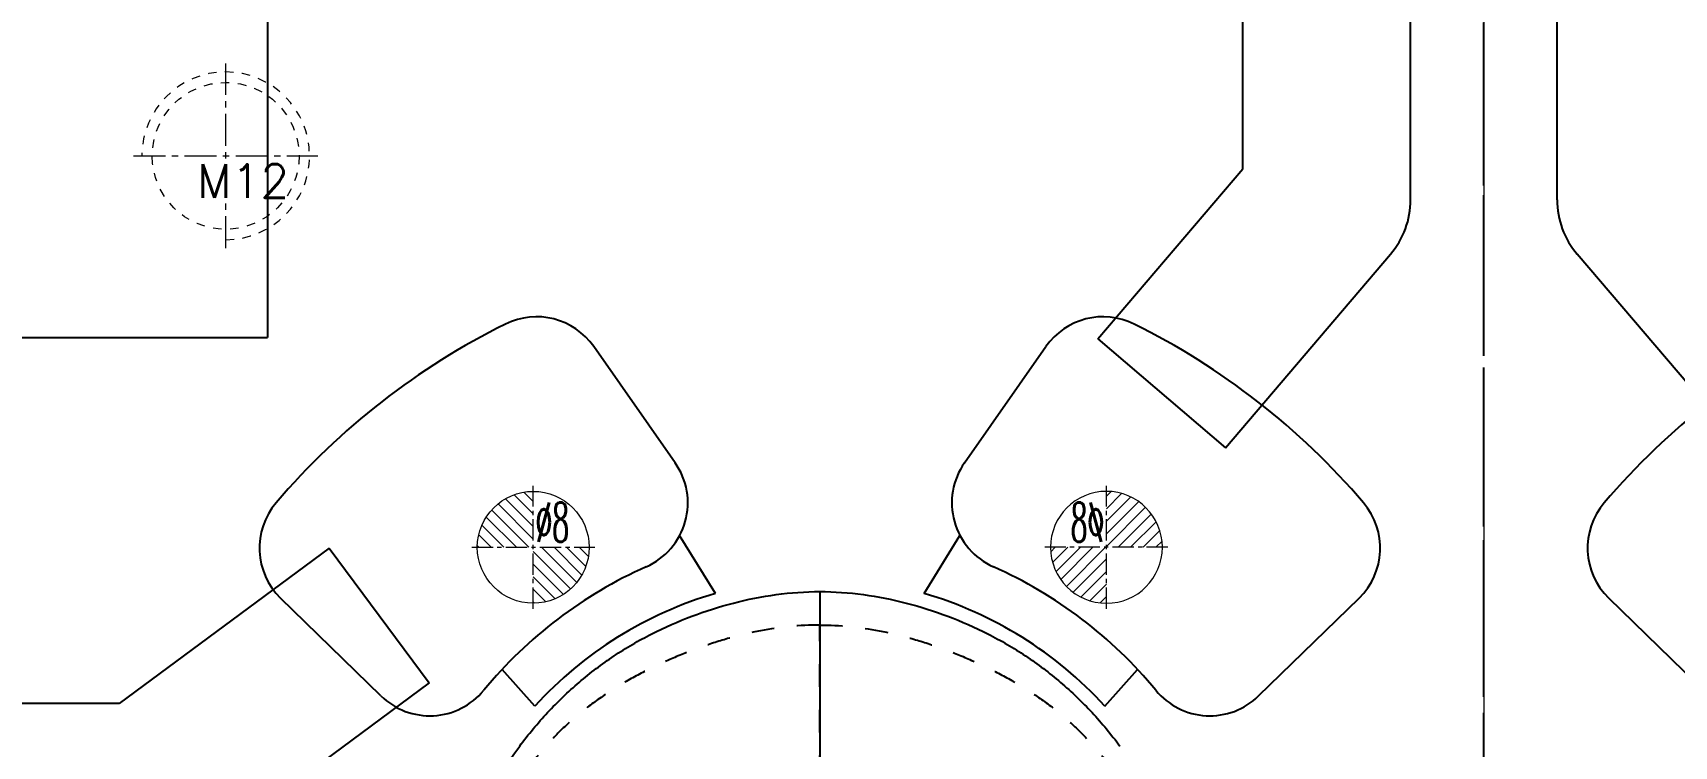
# Model space of a CAD drawing. Header units: millimetres. Extents: x 4 to 4769, y -754 to 1427.
# Drawn here: x 798.4 to 915.8, y 274.7 to 325.7 of the extents above; entities that cross this region are included whole.
import ezdxf

# ---------------------------------------------------------------- set-up
doc = ezdxf.new("R2010")
doc.units = ezdxf.units.MM
doc.header["$LTSCALE"] = 16.335
doc.header["$PDMODE"] = 3
doc.header["$PDSIZE"] = 0.3125
doc.linetypes.add('CENTER', pattern=[0.6, 0.375, -0.075, 0.075, -0.075])
doc.linetypes.add('HIDDEN', pattern=[0.2, 0.1, -0.1])
doc.layers.get('0').update_dxf_attribs({"linetype": 'CONTINUOUS'})
doc.layers.get('Defpoints').update_dxf_attribs({"linetype": 'CONTINUOUS'})
doc.layers.add('1', color=7, linetype='CONTINUOUS', true_color=0xffffff)
doc.layers.add('DEFAULT_2', color=8, linetype='HIDDEN')
for name, color, linetype, lineweight in [('epin', 13, 'CONTINUOUS', 9), ('moldbase', 7, 'CONTINUOUS', 20), ('screw', 33, 'CONTINUOUS', 13)]:
    doc.layers.add(name, color=color, linetype=linetype, lineweight=lineweight)
doc.styles.get("Standard").update_dxf_attribs({"font": 'txt', "width": 0.8})
doc.styles.add('TXT', font='txt.shx', dxfattribs={"bigfont": 'gbcbig.shx'})
doc.styles.add('TXT05', font='txt.shx', dxfattribs={"width": 0.5, "bigfont": 'gbcbig.shx'})
doc.dimstyles.get("Standard").update_dxf_attribs({"dimtxt": 0.15625, "dimasz": 0.1875, "dimexe": 0.125, "dimexo": 0.0625, "dimtad": 0, "dimtih": 1, "dimtoh": 1, "dimdsep": 46, "dimtxsty": 'Standard', "dimcen": 0.09, "dimadec": 0, "dimazin": 0, "dimtp": 0.01, "dimtm": 0.01, "dimtfac": 1, "dimtofl": 0, "dimtmove": 0, "dimatfit": 3, "dimfxl": 0, "dimtolj": 1, "dimarcsym": 0})

# ---------------------------------------------------------------- blocks, each defined once
blk = doc.blocks.new('*D8')
at = {"color": 4, "lineweight": -2}
for p, q in [((787.16, 306.89), (787.16, 350.57)), ((792.16, 350.57), (898.64, 350.57)), ((1012.16, 350.57), (916.64, 350.57)), ((1017.16, 306.89), (1017.16, 350.57))]:
    blk.add_line(p, q, dxfattribs=at)
at = {"color": 4}
for points in [[(792.16, 351.4), (792.16, 349.73), (787.16, 350.57)], [(1012.16, 351.4), (1012.16, 349.73), (1017.16, 350.57)]]:
    blk.add_solid(points, dxfattribs=at)
at = {"layer": 'Defpoints', "color": 0}
for p in [(787.16, 350.57), (787.16, 306.89), (1017.16, 306.89)]:
    blk.add_point(p, dxfattribs=at)
at = {"color": 6, "insert": (907.64, 350.57), "char_height": 5, "attachment_point": 5}
blk.add_mtext('\\A1;230.00', dxfattribs=at)
blk = doc.blocks.new('screw_m12_g')
at = {"layer": 'screw', "color": 1, "linetype": 'CENTER', "ltscale": 0.373186}
for p, q in [((0, -6.6), (0, 6.6)), ((-6.6, 0), (6.6, 0))]:
    blk.add_line(p, q, dxfattribs=at)
at = {"layer": 'screw', "color": 33, "linetype": 'HIDDEN', "ltscale": 0.373186}
blk.add_circle((0, 0), 5.25, dxfattribs=at)
at = {"layer": 'screw', "color": 92, "linetype": 'HIDDEN', "ltscale": 0.373186}
blk.add_arc((0, 0), 6, 270, 180, dxfattribs=at)
at = {"layer": 'screw', "color": 6, "style": 'TXT'}
blk.add_text('M12', height=2.4, dxfattribs=at).set_placement((-2.04, -3))
blk = doc.blocks.new('epin_ejp_8')
at = {"layer": 'epin'}
h = blk.add_hatch(dxfattribs=at)
h.set_pattern_fill('_ANSI31', color=123, scale=0.2, angle=90, style=0)
h.set_pattern_definition([(135, (-1217.56114, 35.9661), (-0.4490128, -0.4490128), [])])
h.paths.add_polyline_path([(0, 4, 0.414214), (-4, 0), (0, 0)])
h.paths.add_polyline_path([(4, 0), (0, 0), (0, -4, 0.414214)])
at = {"layer": 'epin', "color": 1, "linetype": 'CENTER', "ltscale": 0.248791}
for p, q in [((0, -4.4), (0, 4.4)), ((-4.4, 0), (4.4, 0))]:
    blk.add_line(p, q, dxfattribs=at)
at = {"layer": 'epin'}
blk.add_circle((0, 0), 4, dxfattribs=at)
at = {"layer": 'epin', "color": 6, "style": 'TXT05', "width": 0.5}
blk.add_text('%%c8', height=2.8, dxfattribs=at).set_placement((0.16, 0.4))
blk = doc.blocks.new('89')
at = {"layer": 'epin', "rotation": 6.317007600661037e-05}
blk.add_blockref('epin_ejp_8', (834.16, 288.89), dxfattribs=at)
at = {"layer": 'epin', "xscale": -1, "rotation": 359.9999999999948}
blk.add_blockref('epin_ejp_8', (875.16, 288.89), dxfattribs=at)
at = {"layer": 'screw'}
blk.add_blockref('screw_m12_g', (812.16, 316.89), dxfattribs=at)

msp = doc.modelspace()

# ---------------------------------------------------------------- linework, layer by layer
for p, q in [((815.157, 331.885), (815.157, 303.885)), ((884.918, 315.963), (884.918, 331.885)), ((896.918, 313.753), (896.918, 331.885)), ((907.396, 313.753), (907.396, 331.885)), ((874.55, 303.8), (884.918, 315.963)), ((883.683, 296.015), (895.484, 309.86)), ((920.632, 296.015), (908.83, 309.86)), ((787.157, 303.885), (815.157, 303.885)), ((844.309, 294.936), (838.486, 303.247)), ((865.005, 294.936), (870.828, 303.247)), ((874.55, 303.8), (883.683, 296.015)), ((819.572, 288.834), (804.537, 277.716)), ((819.572, 288.834), (826.707, 279.185)), ((847.196, 285.592), (844.632, 289.725)), ((862.118, 285.592), (864.682, 289.725)), ((823.269, 278.257), (816.084, 285.251)), ((886.045, 278.257), (893.23, 285.251)), ((918.269, 278.257), (911.084, 285.251)), ((834.275, 277.538), (831.931, 280.159)), ((875.039, 277.538), (877.383, 280.159)), ((826.707, 279.185), (810.082, 266.892)), ((804.537, 277.716), (787.157, 277.716))]:
    msp.add_line(p, q)
at = {"color": 1, "linetype": 'CENTER', "ltscale": 1.243955}
msp.add_line((902.157, 131.885), (902.157, 331.885), dxfattribs=at)
at = {"color": 7, "linetype": 'Continuous'}
msp.add_line((854.657, 285.721), (854.657, 178.993), dxfattribs=at)
for centre, radius, start, end in [((807.157, 311.885), 20, 90, 180), ((890.918, 313.753), 6, 319.5555, 360), ((913.396, 313.753), 6, 180, 220.4445), ((834.391, 300.378), 5, 35.01649, 116.32544), ((874.923, 300.378), 5, 63.67457, 144.98352), ((855.116, 258.492), 51.733, 116.32544, 139.51435), ((854.198, 258.492), 51.733, 40.48565, 63.67457), ((950.116, 258.492), 51.733, 116.32543, 139.51435), ((840.215, 292.067), 5, 293.93278, 35.01649), ((869.1, 292.067), 5, 144.98352, 246.06722), ((819.572, 288.834), 5, 139.51435, 225.76844), ((889.742, 288.834), 5, 314.23156, 40.48565), ((914.572, 288.834), 5, 139.51435, 225.76844), ((855.116, 258.492), 31.733, 113.93278, 140.53623), ((854.198, 258.492), 31.733, 39.46378, 66.06722), ((855.116, 258.492), 28.233, 106.29067, 137.57637), ((854.198, 258.492), 28.233, 42.42363, 73.70933), ((826.757, 281.839), 5, 225.76844, 320.53623), ((882.557, 281.839), 5, 219.46378, 314.23156)]:
    msp.add_arc(centre, radius, start, end)
for points, knots in [([(833.19, 274.666), (833.809, 275.504), (835.145, 277.109), (837.406, 279.277), (839.903, 281.168), (842.607, 282.75), (845.474, 284.011), (848.459, 284.955), (851.53, 285.57), (853.616, 285.721), (854.657, 285.721)], [0, 0, 0, 0, 0.1249983, 0.250012, 0.3750085, 0.5000085, 0.6250167, 0.7500216, 0.8750199, 1, 1, 1, 1]), ([(854.657, 285.721), (855.699, 285.721), (857.784, 285.57), (860.855, 284.955), (863.841, 284.011), (866.708, 282.749), (869.412, 281.168), (871.91, 279.276), (874.17, 277.108), (875.507, 275.502), (876.125, 274.664)], [0, 0, 0, 0, 0.1249802, 0.2499785, 0.3749834, 0.4999917, 0.6249916, 0.7499881, 0.8750017, 1, 1, 1, 1]), ([(828.044, 260.469), (828.14, 261.739), (828.508, 264.268), (829.554, 267.954), (831.084, 271.468), (832.434, 273.641), (833.19, 274.666)], [0, 0, 0, 0, 0.2500043, 0.5000096, 0.7500192, 1, 1, 1, 1])]:
    msp.add_open_spline(points, degree=3, knots=knots, dxfattribs=at)
at = {"layer": '1', "color": 1, "linetype": 'CENTER', "ltscale": 1.26}
msp.add_line((902.157, 59.385), (902.157, 384.385), dxfattribs=at)
at = {"layer": 'DEFAULT_2', "color": 1, "linetype": 'CENTER', "ltscale": 0.331089}
msp.add_line((854.657, 285.721), (854.657, 178.049), dxfattribs=at)
at = {"layer": 'DEFAULT_2', "color": 8, "linetype": 'HIDDEN'}
msp.add_line((854.657, 256.036), (854.657, 283.332), dxfattribs=at)
for points, knots in [([(854.657, 283.332), (853.233, 283.332), (851.092, 283.106), (848.316, 282.455), (846.274, 281.811), (844.28, 281.036), (842.335, 280.143), (840.456, 279.117), (838.663, 277.948), (836.978, 276.625), (835.439, 275.135), (834.067, 273.49), (832.862, 271.72), (831.827, 269.845), (830.96, 267.887), (830.266, 265.862), (829.918, 264.477), (829.775, 263.779)], [0, 0, 0, 0, 0.1248733, 0.1873848, 0.2498981, 0.3124131, 0.3749267, 0.4374396, 0.4999497, 0.5624552, 0.6249563, 0.6874602, 0.7499655, 0.8124729, 0.8749819, 0.9374905, 1, 1, 1, 1]), ([(854.657, 283.332), (856.081, 283.332), (858.223, 283.106), (860.998, 282.455), (863.04, 281.812), (865.034, 281.036), (866.979, 280.144), (868.857, 279.117), (870.651, 277.949), (872.335, 276.626), (873.874, 275.136), (875.246, 273.491), (876.452, 271.721), (877.487, 269.846), (878.642, 267.239), (879.252, 265.176), (879.538, 263.781)], [0, 0, 0, 0, 0.1248875, 0.1874061, 0.2499266, 0.3124487, 0.3749695, 0.4374896, 0.5000069, 0.5625195, 0.6250278, 0.6875389, 0.7500513, 0.8125658, 0.8750819, 1, 1, 1, 1])]:
    msp.add_open_spline(points, degree=3, knots=knots, dxfattribs=at)
at = {"layer": 'moldbase', "color": 1, "linetype": 'CENTER', "ltscale": 2.176921}
msp.add_line((902.157, 386.885), (902.157, 36.885), dxfattribs=at)

# ---------------------------------------------------------------- block references
msp.add_blockref('89', (0, 0))

# ---------------------------------------------------------------- dimensions: what is measured, and where the dimension line sits
dim = msp.add_linear_dim(base=(787.157, 350.567), p1=(1017.157, 306.885), p2=(787.157, 306.885), dimstyle='Standard', override={"dimtxt": 5, "dimasz": 5, "dimexe": 0, "dimexo": 0, "dimgap": 0, "dimtih": 0, "dimtoh": 0, "dimzin": 0, "dimcen": 0, "dimclrd": 4, "dimclre": 4, "dimclrt": 6, "dimtp": 0, "dimtm": 0, "dimtzin": 0})
dim.commit()
dim.dimension.update_dxf_attribs({"geometry": '*D8', "text_midpoint": (907.644, 350.567), "dimtype": 160})

doc.saveas('drawing.dxf')
